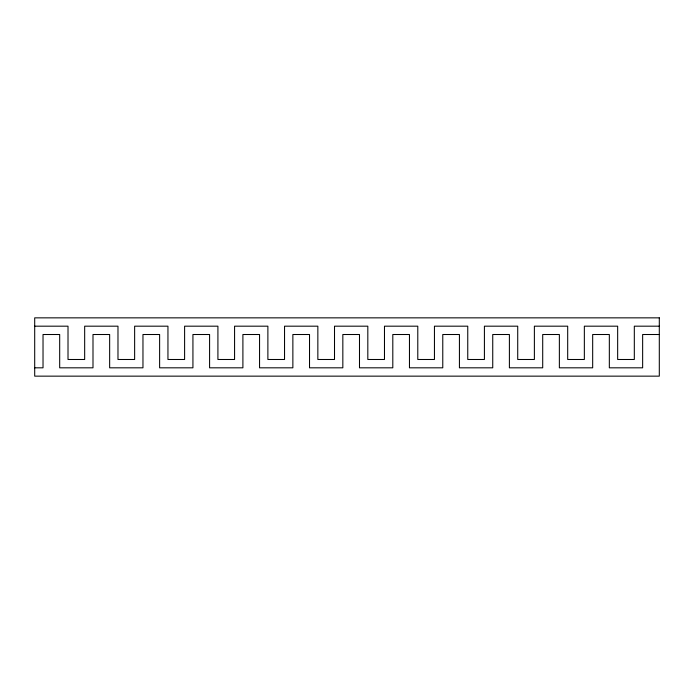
<?xml version="1.0" encoding="UTF-8"?>
<svg xmlns="http://www.w3.org/2000/svg" width="694" height="694" viewBox="0 0 694 694"><rect width="100%" height="100%" fill="white"/><g stroke="black" fill="none" stroke-linecap="round" stroke-linejoin="round"><path stroke-width="1.04" d="M34.7 326.18L68.012 326.18L68.012 359.492L84.668 359.492L84.668 326.18L117.98 326.18L117.98 359.492L134.636 359.492L134.636 326.18L167.948 326.18L167.948 359.492L184.604 359.492L184.604 326.18L217.916 326.18L217.916 359.492L234.572 359.492L234.572 326.18L267.884 326.18L267.884 359.492L284.54 359.492L284.54 326.18L317.852 326.18L317.852 359.492L334.508 359.492L334.508 326.18L367.82 326.18L367.82 359.492L384.476 359.492L384.476 326.18L417.788 326.18L417.788 359.492L434.444 359.492L434.444 326.18L467.756 326.18L467.756 359.492L484.412 359.492L484.412 326.18L517.724 326.18L517.724 359.492L534.38 359.492L534.38 326.18L567.692 326.18L567.692 359.492L584.348 359.492L584.348 326.18L617.66 326.18L617.66 359.492L634.316 359.492L634.316 326.18L659.3 326.18M659.3 334.508L642.644 334.508L642.644 367.82L609.332 367.82L609.332 334.508L592.676 334.508L592.676 367.82L559.364 367.82L559.364 334.508L542.708 334.508L542.708 367.82L509.396 367.82L509.396 334.508L492.74 334.508L492.74 367.82L459.428 367.82L459.428 334.508L442.772 334.508L442.772 367.82L409.46 367.82L409.46 334.508L392.804 334.508L392.804 367.82L359.492 367.82L359.492 334.508L342.836 334.508L342.836 367.82L309.524 367.82L309.524 334.508L292.868 334.508L292.868 367.82L259.556 367.82L259.556 334.508L242.9 334.508L242.9 367.82L209.588 367.82L209.588 334.508L192.932 334.508L192.932 367.82L159.62 367.82L159.62 334.508L142.964 334.508L142.964 367.82L109.652 367.82L109.652 334.508L92.996 334.508L92.996 367.82L59.684 367.82L59.684 334.508L43.028 334.508L43.028 367.82L34.7 367.82M659.3 317.852L34.7 317.852L34.7 376.148L659.3 376.148L659.3 317.852"/></g></svg>
